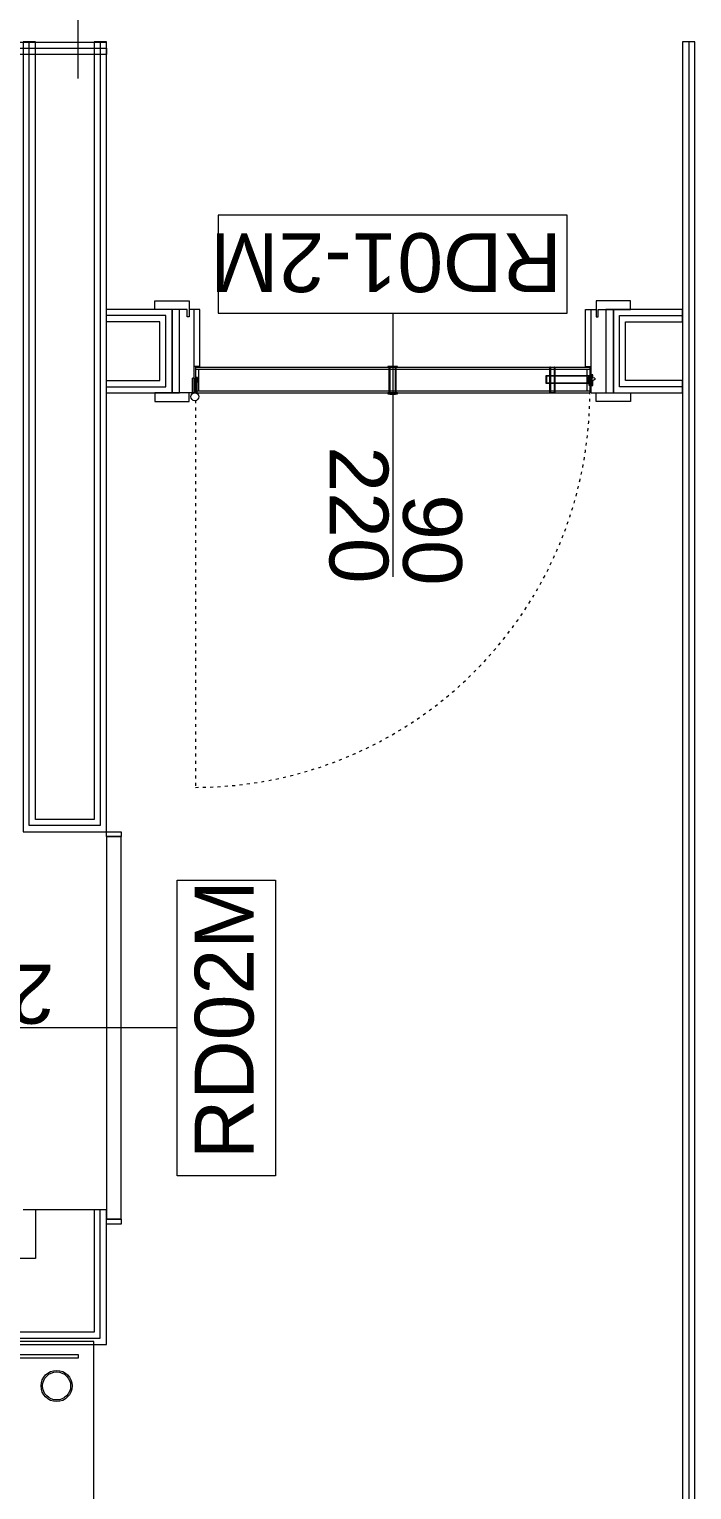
# Model space of a CAD drawing. Header units: centimetres. Extents: x 118932 to 154602, y -32682 to -23521.
# Drawn here: x 139339.1 to 139474.2, y -30665.3 to -30367.7 of the extents above; entities that cross this region are included whole.
import ezdxf

# ---------------------------------------------------------------- set-up
doc = ezdxf.new("R2010")
doc.units = ezdxf.units.CM
doc.header["$LTSCALE"] = 50
doc.header["$MEASUREMENT"] = 0
doc.linetypes.add('ACAD_ISO03W100', pattern=[30, 12, -18])
for name, color, linetype, lineweight, true_color in [('GEN_00_BL_Yazı', 7, 'Continuous', 0, 0x4f5250), ('GEN_02_TF_Kapı', 7, 'Continuous', 9, 0x4a3526), ('GEN_02_TF_Mobilya', 7, 'Continuous', 5, 0x745e3d), ('GEN_05_ML_Ahşap', 7, 'Continuous', 9, 0x745e3d), ('GEN_05_ML_Alçıpan', 7, 'Continuous', 18, 0x008b29), ('GEN_05_ML_Alçıpan_giydirme', 7, 'Continuous', 18, 0x7ebab5), ('GEN_06_GR_Cam', 7, 'Continuous', 9, 0x6093ac), ('GEN_06_GR_İnce', 7, 'Continuous', 13, 0xb0b0a9), ('GEN_06_GR_Orta', 7, 'Continuous', 20, 0x7a7b7a)]:
    doc.layers.add(name, color=color, linetype=linetype, lineweight=lineweight, true_color=true_color)
doc.styles.add('arial_1_18', font='arial.ttf', dxfattribs={"height": 0.2})
doc.styles.add('Arial_6', font='arial.ttf', dxfattribs={"height": 59.5325})

# ---------------------------------------------------------------- blocks, each defined once
blk = doc.blocks.new('LEVEL 0_B BLOK_GÖRÜNÜŞ')
at = {"layer": 'GEN_06_GR_Orta', "elevation": 0}
blk.add_lwpolyline([(242.14, 627.14), (242.14, 427.16)], dxfattribs=at)
blk = doc.blocks.new('DUVAR LEVEL 0 B LBOK')
at = {"layer": 'GEN_05_ML_Alçıpan'}
blk.add_line((-1034.21, -317.56, 0), (-1017.21, -317.56, 0), dxfattribs=at)
at = {"layer": 'GEN_05_ML_Alçıpan', "elevation": 0}
for points in [[(-1034.21, -240.56), (-1017.21, -240.56), (-1017.21, -79.58), (-1019.71, -79.58), (-1019.71, -238.06), (-1031.71, -238.06), (-1031.71, -79.58), (-1034.21, -79.58)], [(-899.71, -134.12), (-913.84, -134.12), (-913.84, -151.12), (-899.71, -151.12), (-899.71, -148.62), (-911.34, -148.62), (-911.34, -136.62), (-899.71, -136.62)]]:
    blk.add_lwpolyline(points, close=True, dxfattribs=at)
for points in [[(-1018.46, -79.58), (-1018.46, -239.31), (-1032.96, -239.31), (-1032.96, -79.58)], [(-1017.21, -151.12), (-1003.84, -151.12), (-1003.84, -134.12), (-1017.21, -134.12)], [(-1017.21, -149.87), (-1005.09, -149.87), (-1005.09, -135.37), (-1017.21, -135.37)], [(-1017.21, -148.62), (-1006.34, -148.62), (-1006.34, -136.62), (-1017.21, -136.62)], [(-899.71, -149.87), (-912.59, -149.87), (-912.59, -135.37), (-899.71, -135.37)], [(-1019.71, -317.56), (-1019.71, -342.56), (-1247.21, -342.56)], [(-1247.21, -345.06), (-1017.21, -345.06), (-1017.21, -317.56)], [(-1247.21, -343.81), (-1018.46, -343.81), (-1018.46, -317.56)], [(-1031.71, -317.56), (-1031.71, -327.56), (-1247.21, -327.56)]]:
    blk.add_lwpolyline(points, dxfattribs=at)
at = {"layer": 'GEN_05_ML_Alçıpan_giydirme'}
for points in [[(-1265.17, -64.85), (-1265.17, -57.4), (-1237.8, -57.4), (-1237.69, -79.65), (-1017.19, -79.65)], [(-1263.92, -64.85), (-1263.92, -58.65), (-1239.04, -58.65), (-1238.93, -80.9), (-1017.19, -80.9), (-1017.19, -82.15), (-1240.17, -82.15), (-1240.28, -59.9), (-1262.67, -59.9), (-1262.67, -64.85)]]:
    blk.add_lwpolyline(points, dxfattribs=at)
at = {"layer": 'GEN_05_ML_Alçıpan_giydirme', "elevation": 0}
for points in [[(-970.88, -854.47), (-970.88, -854.47), (-897.21, -854.47), (-897.21, -79.58), (-899.71, -79.58), (-899.71, -851.97), (-973.38, -851.97), (-973.38, -854.47)], [(-898.46, -79.58), (-898.46, -853.22), (-972.13, -853.22), (-972.13, -854.47)]]:
    blk.add_lwpolyline(points, dxfattribs=at)
blk = doc.blocks.new('FFE-Tag')
at = {"color": 0}
blk.add_wipeout([(-8.76, 0), (-6.19, 2.57), (6.19, 2.57), (8.76, 0), (6.19, -2.57), (-6.19, -2.57)], dxfattribs=at).dxf.layer = 'GEN_00_BL_Yazı'
at = {"layer": 'GEN_00_BL_Yazı', "color": 0}
for p, q in [((-8.76, 0), (-6.19, 2.57)), ((6.19, 2.57), (-6.19, 2.57)), ((8.76, 0), (6.19, 2.57)), ((-8.76, 0), (-6.19, -2.57)), ((8.76, 0), (6.19, -2.57)), ((-6.19, -2.57), (6.19, -2.57))]:
    blk.add_line(p, q, dxfattribs=at)
blk = doc.blocks.new('CS-465R')
at = {"layer": 'GEN_00_BL_Yazı', "xscale": 2.448801272789173, "yscale": 2.448801272789173, "zscale": 2.448801272789173}
blk.add_blockref('FFE-Tag', (0, 0), dxfattribs=at)
at = {"layer": 'GEN_00_BL_Yazı', "insert": (-17, 2.92), "char_height": 6, "attachment_point": 1, "style": 'Arial_6'}
blk.add_mtext('CS-465R', dxfattribs=at)
blk = doc.blocks.new('*U756')
at = {"layer": 'GEN_02_TF_Mobilya'}
for p, q in [((-415.8, 248.2), (-415.8, -290)), ((-415.8, 248.2), (-54.2, 248.2)), ((-54.2, -290), (-54.2, 248.2)), ((-22.4, 246.9), (-22.4, 253.2)), ((415.8, 253.2), (-22.4, 253.2)), ((-22.4, 246.9), (415.8, 246.9)), ((415.8, 246.9), (415.8, 253.2)), ((-54.2, -290), (-415.8, -290))]:
    blk.add_line(p, q, dxfattribs=at)
for radius in [31.8, 28.6]:
    blk.add_circle((371.3, 189.7), radius, dxfattribs=at)
at = {"xscale": 10, "yscale": 10, "zscale": 10}
blk.add_blockref('CS-465R', (185.9, -188.2), dxfattribs=at)
at = {"layer": 'GEN_02_TF_Mobilya'}
blk.add_lwpolyline([(-54.2, -290), (447.5, -290), (447.5, 280), (-447.5, 280), (-447.5, -290), (-415.8, -290)], dxfattribs=at)
blk = doc.blocks.new('b blok level 0 tefriş')
at = {"xscale": 0.1, "yscale": 0.1, "zscale": 0.1}
blk.add_blockref('*U756', (66.14, -1098.45, 0), dxfattribs=at)
blk = doc.blocks.new('RD02M')
at = {"layer": 'GEN_05_ML_Ahşap'}
blk.add_lwpolyline([(-40, -14.45), (-40, 37.25)], dxfattribs=at)
blk.add_lwpolyline([(-70.15, -14.45), (-9.85, -14.45), (-9.85, -34.45), (-70.15, -34.45)], close=True, dxfattribs=at)
at = {"layer": 'GEN_06_GR_Cam'}
for p, q in [((-79, -3), (-79, 0)), ((-1, 0), (-1, -3))]:
    blk.add_line(p, q, dxfattribs=at)
for points in [[(-80, 0), (-79, 0), (-79, -3), (-80, -3)], [(-1, -3), (-1, 0), (-79, 0), (-79, -3)], [(-1, 0), (0, 0), (0, -3), (-1, -3)]]:
    blk.add_lwpolyline(points, close=True, dxfattribs=at)
at = {"layer": 'GEN_00_BL_Yazı', "char_height": 12, "attachment_point": 7, "rotation": 90, "style": 'arial_1_18'}
for s, insert in [('\\A1;80', (-41.95, 20.37)), ('\\A1;220', (-26.95, 10.61))]:
    blk.add_mtext_dynamic_manual_height_columns(s, width=3542.6897, gutter_width=1875, heights=[387.79], dxfattribs=dict(at, insert=insert))
at = {"layer": 'GEN_00_BL_Yazı', "insert": (-66.73, -18), "char_height": 12, "attachment_point": 1, "style": 'arial_1_18'}
blk.add_mtext_dynamic_manual_height_columns('\\A1;RD02M', width=3542.6897, gutter_width=1875, heights=[387.79], dxfattribs=at)
blk = doc.blocks.new('RD01-2M')
at = {"layer": 'GEN_02_TF_Kapı'}
for p, q in [((-86.9, 0, 0), (-90, 0, 0)), ((-86.9, -1.5, 0), (-86.9, 0, 0)), ((-86.5, -1.5, 0), (-86.9, -1.5, 0)), ((-84.3, 0, 0), (-86.5, 0, 0)), ((-86.5, 0, 0), (-86.5, -1.5, 0)), ((-85.5, -17, 0), (-85.5, 0, 0)), ((-84.3, -11.6, 0), (-84.3, 0, 0)), ((-5.7, -11.6, 0), (-5.7, 0, 0)), ((-5.7, 0, 0), (-3.5, 0, 0)), ((-4.5, -17, 0), (-4.5, 0, 0)), ((-3.5, 0, 0), (-3.5, -1.5, 0)), ((-3.5, -1.5, 0), (-3.1, -1.5, 0)), ((-3.1, -1.5, 0), (-3.1, 0, 0)), ((-84.3, -11.6, 0), (-85.5, -11.6, 0)), ((-85.2, -11.8, 0), (-4.8, -11.8, 0)), ((-85.2, -11.8, 0), (-85.2, -17, 0)), ((-45.69, -17, 0), (-45.69, -11.8, 0)), ((-45.59, -11.8, 0), (-44.4, -11.8, 0)), ((-44.3, -17, 0), (-44.3, -11.8, 0)), ((-12.93, -17, 0), (-12.93, -11.8, 0)), ((-11.93, -17, 0), (-11.93, -11.8, 0)), ((-5.7, -11.6, 0), (-4.5, -11.6, 0)), ((-4.8, -11.8, 0), (-4.8, -17, 0)), ((-85.8, -17.14, 0), (-85.8, -14, 0)), ((-85.5, -14, 0), (-85.8, -14, 0)), ((-85.18, -14.4, 0), (-85.5, -13.99, 0)), ((-85.5, -17.01, 0), (-85.5, -14, 0)), ((-85.18, -14.4, 0), (-85.5, -14.74, 0)), ((-85.18, -14.4, 0), (-85.5, -14.74, 0)), ((-85.2, -12.2, 0), (-4.8, -12.2, 0)), ((-85.2, -13.92, 0), (-85.2, -14.34, 0)), ((-85.2, -17.01, 0), (-85.2, -14, 0)), ((-84.9, -14, 0), (-85.2, -14, 0)), ((-85.2, -14.35, 0), (-85.18, -14.35, 0)), ((-85.2, -14.35, 0), (-85.2, -14.45, 0)), ((-85.2, -14.45, 0), (-85.18, -14.45, 0)), ((-85.2, -14.46, 0), (-85.2, -14.88, 0)), ((-84.82, -13.9, 0), (-85.18, -13.9, 0)), ((-85.18, -14.35, 0), (-85.18, -14.25, 0)), ((-85.18, -14.25, 0), (-85.07, -14.25, 0)), ((-85.18, -14.35, 0), (-85.18, -14.45, 0)), ((-85.18, -14.55, 0), (-85.18, -14.45, 0)), ((-85.18, -14.55, 0), (-85.07, -14.55, 0)), ((-85.07, -14.88, 0), (-85.07, -13.92, 0)), ((-85.07, -14.55, 0), (-85.07, -14.25, 0)), ((-84.9, -17.14, 0), (-84.9, -14, 0)), ((-84.8, -14.88, 0), (-84.8, -13.92, 0)), ((-84.6, -12.2, 0), (-84.6, -16.6, 0)), ((-5.4, -12.2, 0), (-5.4, -16.6, 0)), ((-5.2, -14.88, 0), (-5.2, -13.92, 0)), ((-5.18, -13.9, 0), (-4.82, -13.9, 0)), ((-5.18, -14.88, 0), (-5.18, -13.92, 0)), ((-5.18, -13.92, 0), (-4.82, -13.92, 0)), ((-4.82, -14.88, 0), (-5.18, -14.88, 0)), ((-4.93, -14.88, 0), (-4.93, -13.92, 0)), ((-4.93, -14.55, 0), (-4.93, -14.25, 0)), ((-4.82, -14.25, 0), (-4.93, -14.25, 0)), ((-4.82, -14.55, 0), (-4.93, -14.55, 0)), ((-4.82, -13.92, 0), (-4.82, -14.34, 0)), ((-4.82, -14.4, 0), (-4.5, -13.99, 0)), ((-4.82, -14.35, 0), (-4.82, -14.25, 0)), ((-4.82, -14.34, 0), (-4.8, -14.34, 0)), ((-4.8, -14.35, 0), (-4.82, -14.35, 0)), ((-4.82, -14.35, 0), (-4.82, -14.45, 0)), ((-4.82, -14.4, 0), (-4.5, -14.74, 0)), ((-4.82, -14.4, 0), (-4.5, -14.74, 0)), ((-4.82, -14.55, 0), (-4.82, -14.45, 0)), ((-4.8, -14.45, 0), (-4.82, -14.45, 0)), ((-4.82, -14.46, 0), (-4.82, -14.88, 0)), ((-4.82, -14.46, 0), (-4.8, -14.46, 0)), ((-4.8, -14.94, 0), (-4.8, -13.89, 0)), ((-3.8, -14.01, 0), (-4.8, -13.89, 0)), ((-4.8, -13.89, 0), (-4.8, -14.01, 0)), ((-4.8, -13.92, 0), (-4.8, -14.34, 0)), ((-3.8, -14.27, 0), (-4.8, -14.94, 0)), ((-4.8, -14.35, 0), (-4.8, -14.45, 0)), ((-4.8, -14.46, 0), (-4.8, -14.88, 0)), ((-4.2, -13.31, 0), (-4.3, -13.31, 0)), ((-4.2, -13.96, 0), (-4.2, -13.31, 0)), ((-4.2, -15.53, 0), (-4.2, -14.54, 0)), ((-3.8, -14.01, 0), (-3.8, -14.27, 0)), ((-85.5, -17, 0), (-90, -17, 0)), ((-85.2, -16.6, 0), (-4.8, -16.6, 0)), ((-85.2, -17, 0), (-4.8, -17, 0)), ((-85.18, -14.9, 0), (-84.82, -14.9, 0)), ((-4.82, -14.9, 0), (-5.18, -14.9, 0)), ((-4.5, -17, 0), (0, -17, 0)), ((-4.3, -15.53, 0), (-4.2, -15.53, 0))]:
    blk.add_line(p, q, dxfattribs=at)
at = {"layer": 'GEN_02_TF_Kapı', "elevation": 0}
for points in [[(-86.9, 0), (-93.5, 0), (-93.5, 1.75), (-86.5, 1.75), (-86.5, 0)], [(-3.1, 0), (3.5, 0), (3.5, 1.75), (-3.5, 1.75), (-3.5, 0)], [(-85.2, -14.46), (-85.18, -14.46), (-85.18, -14.88), (-84.82, -14.88), (-84.82, -13.92), (-85.18, -13.92), (-85.18, -14.34), (-85.2, -14.34)]]:
    blk.add_lwpolyline(points, dxfattribs=at)
for points in [[(-90, -17), (-88.5, -17), (-88.5, 0), (-90, 0)], [(-1.5, -17), (0, -17), (0, 0), (-1.5, 0)], [(-43.99, -11.6), (-45.99, -11.6), (-45.99, -11.8), (-43.99, -11.8)], [(-45.59, -17), (-45.69, -17), (-45.69, -11.8), (-45.59, -11.8)], [(-44.4, -11.8), (-45.6, -11.8), (-45.6, -17), (-44.4, -17)], [(-44.4, -17), (-44.3, -17), (-44.3, -11.8), (-44.4, -11.8)], [(-12.83, -17), (-12.93, -17), (-12.93, -11.8), (-12.83, -11.8)], [(-12.93, -17), (-12.83, -17), (-12.83, -11.8), (-12.93, -11.8)], [(-12.83, -11.8), (-12.03, -11.8), (-12.03, -17), (-12.83, -17)], [(-12.03, -17), (-11.93, -17), (-11.93, -11.8), (-12.03, -11.8)], [(-11.93, -17), (-12.03, -17), (-12.03, -11.8), (-11.93, -11.8)], [(-13.75, -15.05), (-4.9, -15.05), (-4.9, -13.53), (-13.75, -13.53)], [(-13.65, -14.95), (-5, -14.95), (-5, -13.63), (-13.65, -13.63)], [(-4.8, -13.53), (-5, -13.53), (-5, -15.45), (-4.8, -15.45)], [(-4.3, -13.31), (-4.5, -13.31), (-4.5, -15.53), (-4.3, -15.53)], [(-86.5, -17), (-93.5, -17), (-93.5, -18.75), (-86.5, -18.75)], [(-44, -17), (-46, -17), (-46, -17.2), (-45.6, -17.3), (-44.4, -17.3), (-44, -17.2)], [(-3.5, -17), (3.5, -17), (3.5, -18.75), (-3.5, -18.75)]]:
    blk.add_lwpolyline(points, close=True, dxfattribs=at)
at = {"layer": 'GEN_02_TF_Kapı', "linetype": 'ACAD_ISO03W100', "ltscale": 0.001, "elevation": 0}
blk.add_lwpolyline([(-85.2, -18.5), (-85.2, -97.4, 0.414214), (-4.8, -17)], format="xyb", dxfattribs=at)
at = {"layer": 'GEN_02_TF_Kapı'}
blk.add_circle((-85.35, -17.8, 0), 0.8, dxfattribs=at)
for centre, start, end in [((-85.18, -13.92, 0), 91.5433, 178.4567), ((-85.18, -14.88, 0), 181.5433, 268.4567), ((-84.82, -13.92, 0), 1.5433, 88.4567), ((-84.82, -14.88, 0), 271.5433, 358.4567), ((-5.18, -13.92, 0), 91.5433, 178.4567), ((-5.18, -14.88, 0), 181.5433, 268.4567), ((-4.82, -13.92, 0), 1.5433, 88.4567), ((-4.82, -14.88, 0), 271.5433, 358.4567)]:
    blk.add_arc(centre, 0.0206, start, end, dxfattribs=at)
at = {"layer": 'GEN_05_ML_Ahşap', "elevation": 0}
blk.add_lwpolyline([(-9.43, 19.24), (-80.57, 19.24), (-80.57, -0.76), (-9.43, -0.76)], close=True, dxfattribs=at)
blk.add_lwpolyline([(-45, -0.76), (-45, -54.53)], dxfattribs=at)
at = {"layer": 'GEN_00_BL_Yazı', "char_height": 12, "attachment_point": 7, "style": 'arial_1_18'}
for s, insert, rotation in [('\\A1;RD01-2M', (-10.51, 15.7, 0), 180), ('\\A1;220', (-58.05, -27.9, 0), 270), ('\\A1;90', (-43.05, -37.66, 0), 270)]:
    blk.add_mtext_dynamic_manual_height_columns(s, width=3542.6897, gutter_width=1875, heights=[387.79], dxfattribs=dict(at, insert=insert, rotation=rotation))
blk = doc.blocks.new('level 0 b blok kapılar')
at = {"color": 1}
blk.add_blockref('RD01-2M', (-2267.26, -1220.22, 0), dxfattribs=at)
at = {"color": 1, "rotation": 90}
blk.add_blockref('RD02M', (-2370.63, -1326.66, 0), dxfattribs=at)
blk = doc.blocks.new('level 0 kapı')
at = {"color": 1}
blk.add_blockref('level 0 b blok kapılar', (7781.17, 460.97, 0), dxfattribs=at)

msp = doc.modelspace()

# ---------------------------------------------------------------- block references
for name, p in [('DUVAR LEVEL 0 B LBOK', (140372.02, -30290.65)), ('LEVEL 0_B BLOK_GÖRÜNÜŞ', (139106.81, -30804.89, 0))]:
    msp.add_blockref(name, p)

# ---------------------------------------------------------------- next in the draw order: block references
msp.add_blockref('b blok level 0 tefriş', (139241.38, -29564.69, 0))

# ---------------------------------------------------------------- next in the draw order: block references
at = {"layer": 'GEN_06_GR_İnce'}
msp.add_blockref('level 0 kapı', (133944.27, -29665.52), dxfattribs=at)

doc.saveas('drawing.dxf')
